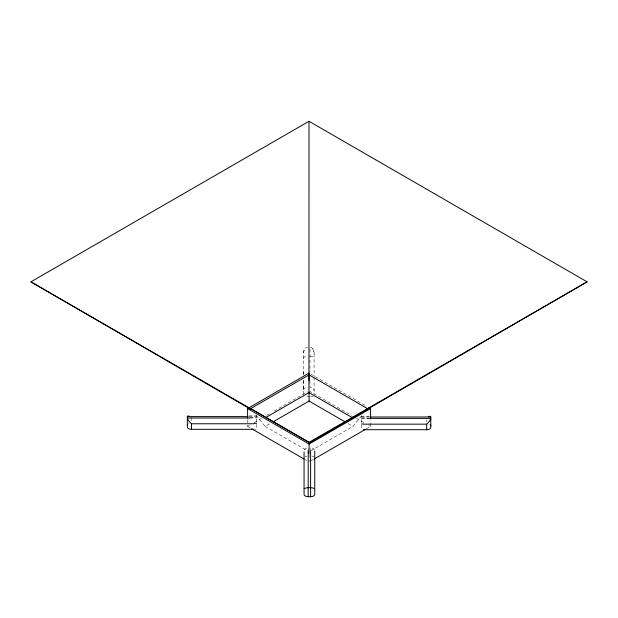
<?xml version="1.0" encoding="UTF-8"?>
<svg xmlns="http://www.w3.org/2000/svg" width="618" height="618" viewBox="0 0 618 618"><rect width="100%" height="100%" fill="white"/><g stroke="black" fill="none" stroke-linecap="round" stroke-linejoin="round"><path stroke-width="0.46" stroke-dasharray="3.09 2.32" d="M303.399 374.431L303.399 370.615M314.099 354.068C314.469 351.178 312.917 347.27 310.004 347.208L309.958 372.005M303.399 374.632L303.399 352.978C303.353 350.537 304.697 347.416 307.455 347.208M303.399 352.978L304.759 348.706M310.738 450.823L352.986 426.428L362.611 414.516M247.602 419.846L247.602 426.428L250.097 424.991M254.253 422.588L261.723 418.278M266.713 415.396L270.862 413.002M274.191 411.078L307.416 391.897M256.153 415.265L265.168 426.428L270.136 423.562M310.738 460.958L313.233 459.522M366.397 428.822L370.553 426.428L370.553 419.846M306.968 396.192L309.641 396.192M310.53 396.192L313.202 396.192M249 415.852L256.709 415.852L256.709 429.325L254.786 429.325M369.155 416.231L361.453 416.231L361.453 429.703M249 416.609L256.709 416.609M361.453 416.988L369.155 416.988M249.996 417.598L256.709 417.598M249.966 418L256.709 418M361.453 417.977L367.208 417.977M361.453 418.386L367.231 418.386M253.828 423.152L256.709 423.152M361.453 423.531L363.369 423.531M253.828 423.77L256.709 423.77M361.453 424.157L363.369 424.157M304.952 456.663L306.737 456.663M312.082 456.663L313.867 456.663M310.738 374.029L366.397 406.165M309.077 390.939L351.449 415.396M356.431 418.278L365.57 423.554M368.892 425.47L370.553 426.428M348.019 423.562L352.986 426.428M265.168 426.428L308.251 451.302M247.602 426.428L250.097 427.865M304.929 459.522L306.59 460.48M312.739 348.706L314.083 352.492L314.099 376.516M426.683 419.831L426.683 421.677M314.099 377.359L314.099 394.338M310.615 451.549L310.615 447.733A4.141 3.384 0 0 1 314.686 450.499M309.958 380.588L309.958 387.262A4.141 3.384 0 0 1 314.099 390.638M309.077 454.4L309.077 461.924M308.197 451.549L308.197 447.733A4.141 3.384 0 0 0 304.064 451.109M303.399 394.338L303.399 379.243L303.399 390.638A4.141 3.384 0 0 1 307.54 387.262M191.48 417.598L191.48 421.298M188.552 423.848A4.141 2.387 0 0 1 189.216 423.539M303.399 358.533A4.141 2.387 0 0 1 307.54 356.146M309.958 356.146A4.141 2.387 0 0 1 314.099 358.533M429.286 424.064A4.141 2.387 0 0 1 429.61 424.234"/><path stroke-width="0.93" d="M266.173 417.32L308.954 392.623L309 121.282L587.1 281.847L309.131 443.075L309 442.403L30.9 281.847L309 121.282M253.828 429.325L191.48 429.325A4.141 2.387 0 0 1 187.339 426.938L187.354 416.393L187.988 415.852L189.386 416.215M365.014 411.542L367.416 408.56L370.553 408.56L370.553 417.969M304.18 488.537C307.401 487.308 311.418 487.308 314.639 488.537M363.369 424.157L426.683 424.157L429.603 421.067L430.816 418.386L367.231 418.386M247.602 417.969L247.602 408.56L250.738 408.56L309.077 374.879L367.416 408.56M273.45 421.646L309.077 401.074L346.358 422.604M309 442.403L587.1 281.847M314.06 459.043L365.57 429.309M428.289 416.849L430.004 416.231L430.792 416.733L430.816 427.316A4.141 2.387 0 0 1 426.683 429.703L363.369 429.703M187.339 416.609L248.034 416.609M370.12 416.988L430.816 416.988M249.966 418L187.339 418L188.552 420.688L191.48 423.77L253.828 423.77M304.064 452.052L304.064 494.323A4.141 2.387 0 0 0 308.197 496.717L310.615 496.717A4.141 2.387 0 0 0 314.755 494.323L314.755 451.109M368.892 407.602L370.553 408.56L309.077 444.056L247.602 408.56L309.077 373.071L309.077 380.495M353.11 416.354L354.771 417.312M308.954 392.623L352.739 417.899M250.738 408.56L309.077 442.249L309.077 453.457M251.758 428.822L304.095 459.043M30.9 281.847L251.163 409.572M426.683 424.157L426.683 429.703M310.615 451.549L310.615 496.717M309.077 392.654L309.077 401.074M308.197 451.549L308.197 496.717M191.48 423.77L191.48 429.325M187.339 425.539A4.141 2.387 0 0 1 187.501 424.883M430.36 424.821A4.141 2.387 0 0 1 430.816 425.918"/></g></svg>
